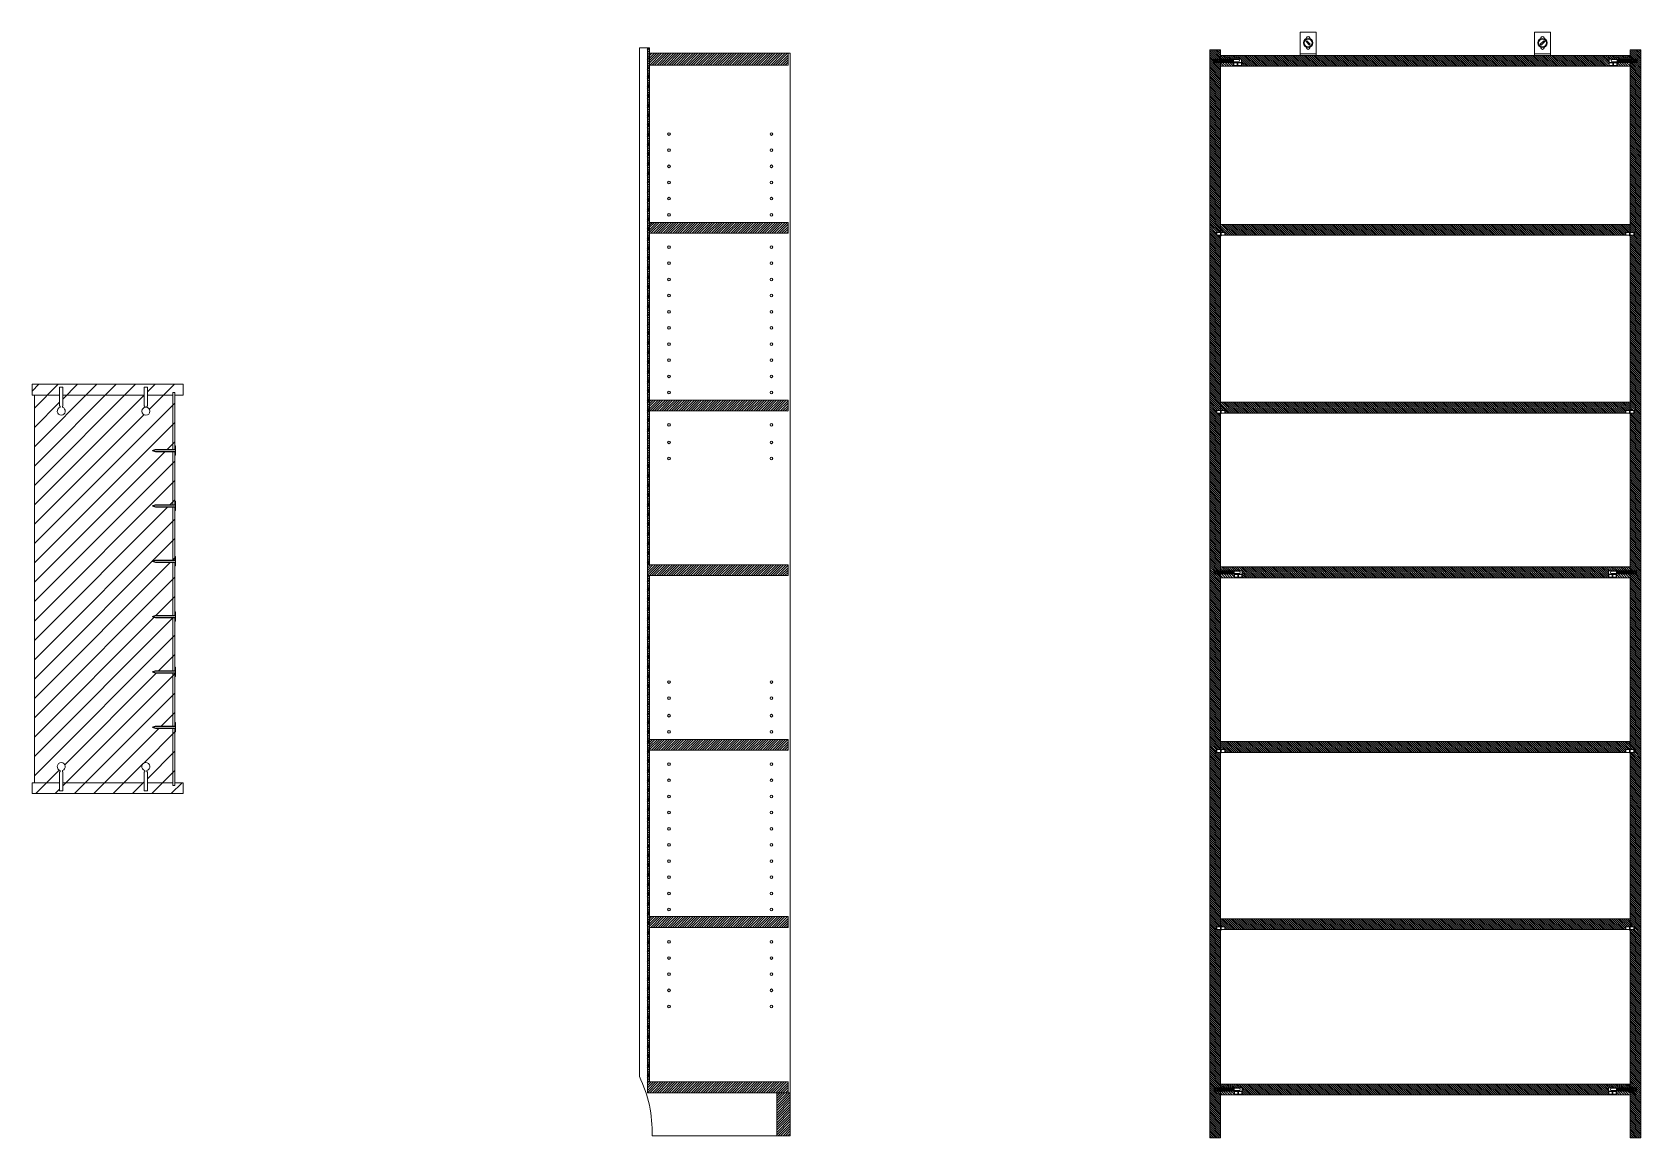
# Model space of a CAD drawing. Header units: millimetres. Extents: x -1154 to 1874, y 268 to 1511.
# Drawn here: x 735.8 to 1034.4, y 839.8 to 1045.1 of the extents above; entities that cross this region are included whole.
import ezdxf

# ---------------------------------------------------------------- set-up
doc = ezdxf.new("R2010")
doc.units = ezdxf.units.MM
doc.header["$LTSCALE"] = 100
doc.linetypes.add('CONTINUA', pattern=[0])
doc.layers.add('A-FURN', color=8, linetype='Continuous', lineweight=18)
doc.layers.add('SQUADRA', color=7, linetype='Continuous')

msp = doc.modelspace()

# ---------------------------------------------------------------- hatches: boundary and pattern name
at = {"layer": 'SQUADRA', "linetype": 'CONTINUA', "ltscale": 0.02}
h = msp.add_hatch(dxfattribs=at)
h.set_pattern_fill('ANSI31', color=4, scale=0.1)
h.paths.add_polyline_path([(850.45, 1038.99), (850.45, 1042.19), (850.05, 1042.19), (850.05, 1030.12), (850.45, 1030.12)])
h = msp.add_hatch(dxfattribs=at)
h.set_pattern_fill('ANSI31', color=4, scale=0.1)
h.set_pattern_definition([(45, (850.4452, 1041.1949), (-0.2245064, 0.2245064), [])])
h.paths.add_polyline_path([(876.15, 1041.19), (850.45, 1041.19), (850.45, 1038.99), (876.15, 1038.99)])
h.paths.add_polyline_path([(876.15, 1009.77), (850.45, 1009.77), (850.45, 1007.77), (876.15, 1007.77)])
h.paths.add_polyline_path([(868.7, 976.77), (850.45, 976.77), (850.45, 974.77), (868.7, 974.77)])
h.paths.add_polyline_path([(876.15, 976.77), (868.7, 976.77), (868.7, 974.77), (876.15, 974.77)])
h.paths.add_polyline_path([(876.15, 946.19), (850.05, 946.19), (850.05, 944.19), (876.15, 944.19)])
h.paths.add_polyline_path([(871.58, 913.77), (850.45, 913.77), (850.45, 911.77), (871.58, 911.77)])
h.paths.add_polyline_path([(876.15, 913.77), (871.58, 913.77), (871.58, 911.77), (876.15, 911.77)])
h.paths.add_polyline_path([(876.15, 880.88), (850.45, 880.88), (850.45, 878.88), (876.15, 878.88)])
h.paths.add_polyline_path([(876.15, 850.19), (850.05, 850.19), (850.05, 848.19), (876.15, 848.19)])
h = msp.add_hatch(dxfattribs=at)
h.set_pattern_fill('ANSI31', color=4, scale=0.08, angle=90)
h.paths.add_polyline_path([(956.44, 1007.38), (955.79, 1007.38), (955.64, 1007.38), (955.64, 1007.88), (955.79, 1007.88), (956.44, 1007.88), (956.44, 1007.98), (956.44, 1039.5), (955.13, 1039.5), (955.13, 1040.27), (955.18, 1040.1), (956.44, 1040.1), (956.44, 1040.8), (956.44, 1041.8), (954.44, 1041.8), (954.44, 839.8), (956.44, 839.8), (956.44, 848.44), (956.42, 848.5), (955.23, 848.5), (955.23, 849.27), (955.28, 849.1), (956.44, 849.1), (956.44, 878.49), (955.64, 878.49), (955.64, 878.99), (956.44, 878.99), (956.44, 879.09), (956.44, 911.38), (955.79, 911.38), (955.64, 911.38), (955.64, 911.88), (955.79, 911.88), (956.44, 911.88), (956.44, 911.98), (956.44, 944.44), (956.42, 944.5), (955.23, 944.5), (955.23, 945.27), (955.28, 945.1), (956.44, 945.1), (956.44, 974.38), (955.79, 974.38), (955.64, 974.38), (955.64, 974.88), (955.79, 974.88), (956.44, 974.88), (956.44, 974.98)])
h = msp.add_hatch(dxfattribs=at)
h.set_pattern_fill('ANSI31', color=4, scale=0.08, angle=90)
h.paths.add_polyline_path([(1028.53, 1040.1), (1030.03, 1040.1), (1030.03, 1040), (1030.22, 1040), (1030.22, 1040.1), (1032.44, 1040.1), (1032.44, 1040.8), (956.44, 1040.8), (956.44, 1040.1), (958.66, 1040.1), (958.66, 1040), (958.84, 1040), (958.84, 1040.1), (960.34, 1040.1), (960.34, 1038.8), (1028.53, 1038.8)])
h = msp.add_hatch(dxfattribs=at)
h.set_pattern_fill('ANSI31', color=4, scale=0.1, angle=90)
h.paths.add_polyline_path([(958.84, 1039.6), (958.66, 1039.6), (958.66, 1039.5), (956.44, 1039.5), (956.44, 1038.8), (958.84, 1038.8)])
h.paths.add_polyline_path([(1032.44, 1039.5), (1030.22, 1039.5), (1030.22, 1039.6), (1030.03, 1039.6), (1030.03, 1038.8), (1032.44, 1038.8)])
h = msp.add_hatch(dxfattribs=at)
h.set_pattern_fill('ANSI31', color=4, scale=0.08, angle=90)
h.paths.add_polyline_path([(1034.44, 1041.8), (1032.44, 1041.8), (1032.44, 1040.1), (1033.74, 1040.1), (1033.74, 1039.5), (1032.44, 1039.5), (1032.44, 1022.49), (1034.44, 1022.49)])
h = msp.add_hatch(dxfattribs=at)
h.set_pattern_fill('ANSI31', color=4, scale=0.1)
h.paths.add_polyline_path([(850.45, 1030.12), (850.05, 1030.12), (850.05, 991.36), (850.45, 991.36)])
h = msp.add_hatch(dxfattribs=at)
h.set_pattern_fill('ANSI31', color=4, scale=0.08, angle=90)
h.paths.add_polyline_path([(1034.44, 1022.49), (1032.44, 1022.49), (1032.44, 1007.88), (1033.09, 1007.88), (1033.24, 1007.88), (1033.24, 1007.38), (1033.09, 1007.38), (1032.44, 1007.38), (1032.44, 974.88), (1033.09, 974.88), (1033.24, 974.88), (1033.24, 974.38), (1033.09, 974.38), (1032.44, 974.38), (1032.44, 974.28), (1032.44, 961.3), (1034.44, 961.3)])
h = msp.add_hatch(dxfattribs=at)
h.set_pattern_fill('ANSI31', color=4, scale=0.08, angle=90)
h.paths.add_polyline_path([(1032.44, 1009.38), (956.44, 1009.38), (956.44, 1007.98), (956.54, 1007.98), (956.54, 1007.88), (957.19, 1007.88), (957.29, 1007.88), (957.29, 1007.38), (1031.59, 1007.38), (1031.59, 1007.88), (1031.69, 1007.88), (1032.34, 1007.88), (1032.34, 1007.98), (1032.44, 1007.98)])
h = msp.add_hatch(dxfattribs=at)
h.set_pattern_fill('ANSI31', color=4, scale=0.1)
h.paths.add_polyline_path([(850.45, 944.19), (850.05, 944.19), (850.05, 927.25), (850.45, 927.25)])
h.paths.add_polyline_path([(850.45, 957.15), (850.05, 957.15), (850.05, 946.19), (850.45, 946.19)])
h.paths.add_polyline_path([(850.45, 991.36), (850.05, 991.36), (850.05, 957.15), (850.45, 957.15)])
h = msp.add_hatch(dxfattribs=at)
h.set_pattern_fill('ANSI31', color=4, scale=0.8)
h.set_pattern_definition([(45, (756.6483, 977.7183), (-1.79605, 1.79605), [])])
h.paths.add_polyline_path([(761.95, 977.72), (757.25, 977.72), (757.25, 975.65), (757.15, 975.44, -0.337188), (757.7, 974.72, -1), (756.2, 974.72, -0.337188), (756.75, 975.44), (756.75, 975.65), (756.65, 975.65), (756.65, 977.72), (741.55, 977.72), (741.55, 975.65), (741.45, 975.65), (741.45, 975.44, -7.364208), (741.05, 975.44), (741.05, 975.65), (740.95, 975.65), (740.95, 977.72), (736.25, 977.72), (736.25, 905.72), (740.95, 905.72), (740.95, 907.79), (741.05, 908, -7.364208), (741.45, 908), (741.45, 907.79), (741.55, 907.79), (741.55, 905.72), (756.65, 905.72), (756.65, 907.79), (756.75, 907.79), (756.75, 908, -7.364208), (757.15, 908), (757.15, 907.79), (757.25, 907.79), (757.25, 905.72), (761.95, 905.72), (761.95, 915.85), (758.72, 915.85), (758.18, 916.04), (758.72, 916.23), (761.95, 916.23), (761.95, 926.13), (758.72, 926.13), (758.18, 926.32), (758.72, 926.51), (761.95, 926.51), (761.95, 936.41), (758.72, 936.41), (758.18, 936.6), (758.72, 936.79), (761.95, 936.79), (761.95, 946.69), (758.72, 946.69), (758.18, 946.88), (758.72, 947.07), (761.95, 947.07), (761.95, 956.97), (758.72, 956.97), (758.18, 957.16), (758.72, 957.35), (761.95, 957.35), (761.95, 967.25), (758.72, 967.25), (758.18, 967.44), (758.72, 967.63), (761.95, 967.63)])
h.paths.add_polyline_path([(763.85, 979.72), (735.85, 979.72), (735.85, 977.72), (740.95, 977.72), (740.95, 977.97), (740.95, 979.18), (741.55, 979.18), (741.55, 977.97), (741.55, 977.72), (756.65, 977.72), (756.65, 977.97), (756.65, 979.18), (757.25, 979.18), (757.25, 977.97), (757.25, 977.72), (761.95, 977.72), (761.95, 978.22), (762.35, 978.22), (762.35, 977.72), (763.85, 977.72)])
h.paths.add_polyline_path([(756.65, 905.47), (756.65, 905.72), (741.55, 905.72), (741.55, 905.47), (741.55, 904.26), (740.95, 904.26), (740.95, 905.47), (740.95, 905.72), (736.25, 905.72), (735.85, 905.72), (735.85, 903.72), (763.85, 903.72), (763.85, 905.72), (762.35, 905.72), (762.35, 905.22), (761.95, 905.22), (761.95, 905.72), (757.25, 905.72), (757.25, 905.47), (757.25, 904.26), (756.65, 904.26)])
h.paths.add_polyline_path([(762.35, 978.22), (761.95, 978.22), (761.95, 967.63), (762.35, 967.63), (762.34, 968.3), (762.35, 968.3)])
h.paths.add_polyline_path([(762.35, 966.58), (762.35, 967.25), (761.95, 967.25), (761.95, 957.35), (762.35, 957.35), (762.35, 958.02), (762.35, 958.02)])
h.paths.add_polyline_path([(762.35, 947.74), (762.35, 947.07), (761.95, 947.07), (761.95, 956.97), (762.35, 956.97), (762.35, 956.3), (762.35, 947.74)])
h.paths.add_polyline_path([(762.35, 937.46), (762.35, 936.79), (761.95, 936.79), (761.95, 946.69), (762.35, 946.69), (762.35, 946.02), (762.35, 937.46)])
h.paths.add_polyline_path([(762.35, 935.74), (762.35, 936.41), (761.95, 936.41), (761.95, 926.51), (762.34, 926.51), (762.34, 927.18)])
h.paths.add_polyline_path([(762.35, 925.46), (762.35, 926.13), (761.95, 926.13), (761.95, 916.23), (762.35, 916.23), (762.35, 916.9), (762.35, 916.9)])
h.paths.add_polyline_path([(762.35, 915.18), (762.35, 915.85), (761.95, 915.85), (761.95, 905.72), (761.95, 905.22), (762.35, 905.22)])
h = msp.add_hatch(dxfattribs=at)
h.set_pattern_fill('ANSI31', color=4, scale=0.08, angle=90)
h.paths.add_polyline_path([(1032.34, 974.98), (1032.44, 974.98), (1032.44, 976.38), (956.44, 976.38), (956.44, 974.98), (956.54, 974.98), (956.54, 974.88), (957.19, 974.88), (957.29, 974.88), (957.29, 974.38), (1031.59, 974.38), (1031.59, 974.88), (1031.69, 974.88), (1032.34, 974.88)])
h = msp.add_hatch(dxfattribs=at)
h.set_pattern_fill('ANSI31', color=4, scale=0.08, angle=90)
h.paths.add_polyline_path([(1034.44, 961.3), (1032.44, 961.3), (1032.44, 945.1), (1033.64, 945.1), (1033.64, 944.5), (1032.44, 944.5), (1032.44, 911.88), (1033.09, 911.88), (1033.24, 911.88), (1033.24, 911.38), (1033.09, 911.38), (1032.44, 911.38), (1032.44, 902.44), (1034.44, 902.44)])
h = msp.add_hatch(dxfattribs=at)
h.set_pattern_fill('ANSI31', color=4, scale=0.08, angle=90)
h.paths.add_polyline_path([(1028.43, 945.1), (1029.93, 945.1), (1029.93, 945), (1030.12, 945), (1030.12, 945.1), (1032.44, 945.1), (1032.44, 945.8), (956.44, 945.8), (956.44, 945.1), (958.76, 945.1), (958.76, 945), (958.94, 945), (958.94, 945.1), (960.44, 945.1), (960.44, 943.8), (1028.43, 943.8)])
h = msp.add_hatch(dxfattribs=at)
h.set_pattern_fill('ANSI31', color=4, scale=0.1, angle=90)
h.paths.add_polyline_path([(958.94, 944.6), (958.76, 944.6), (958.76, 944.5), (956.44, 944.5), (956.44, 943.8), (958.94, 943.8)])
h = msp.add_hatch(dxfattribs=at)
h.set_pattern_fill('ANSI31', color=4, scale=0.1, angle=90)
h.paths.add_polyline_path([(1032.44, 944.5), (1030.12, 944.5), (1030.12, 944.6), (1029.93, 944.6), (1029.93, 943.8), (1032.44, 943.8)])
h = msp.add_hatch(dxfattribs=at)
h.set_pattern_fill('ANSI31', color=4, scale=0.1)
h.paths.add_polyline_path([(850.45, 927.25), (850.05, 927.25), (850.05, 894.36), (850.45, 894.36)])
h = msp.add_hatch(dxfattribs=at)
h.set_pattern_fill('ANSI31', color=4, scale=0.08, angle=90)
h.paths.add_polyline_path([(1032.44, 913.38), (956.44, 913.38), (956.44, 911.98), (956.54, 911.98), (956.54, 911.88), (957.19, 911.88), (957.29, 911.88), (957.29, 911.38), (1031.59, 911.38), (1031.59, 911.88), (1031.69, 911.88), (1032.34, 911.88), (1032.34, 911.98), (1032.44, 911.98)])
h = msp.add_hatch(dxfattribs=at)
h.set_pattern_fill('ANSI31', color=4, scale=0.08, angle=90)
h.paths.add_polyline_path([(1034.44, 902.44), (1032.44, 902.44), (1032.44, 878.99), (1033.09, 878.99), (1033.24, 878.99), (1033.24, 878.49), (1033.09, 878.49), (1032.44, 878.49), (1032.44, 878.39), (1032.44, 849.1), (1033.64, 849.1), (1033.64, 848.5), (1032.44, 848.5), (1032.44, 839.8), (1034.44, 839.8), (1034.44, 849.8)])
h = msp.add_hatch(dxfattribs=at)
h.set_pattern_fill('ANSI31', color=4, scale=0.1)
h.paths.add_polyline_path([(850.45, 894.36), (850.05, 894.36), (850.05, 850.19), (850.45, 850.19)])
h = msp.add_hatch(dxfattribs=at)
h.set_pattern_fill('ANSI31', color=4, scale=0.08, angle=90)
h.paths.add_polyline_path([(1032.44, 880.49), (956.44, 880.49), (956.44, 879.09), (956.54, 879.09), (956.54, 878.99), (957.29, 878.99), (957.29, 878.49), (1031.59, 878.49), (1031.59, 878.99), (1032.34, 878.99), (1032.34, 879.09), (1032.44, 879.09)])
h = msp.add_hatch(dxfattribs=at)
h.set_pattern_fill('ANSI31', color=4, scale=0.1)
h.paths.add_polyline_path([(876.55, 848.19), (874.05, 848.19), (874.05, 840.19), (876.55, 840.19)])
h = msp.add_hatch(dxfattribs=at)
h.set_pattern_fill('ANSI31', color=4, scale=0.08, angle=90)
h.paths.add_polyline_path([(1032.44, 849.8), (956.44, 849.8), (956.44, 849.1), (958.76, 849.1), (958.76, 849), (958.94, 849), (958.94, 849.1), (960.44, 849.1), (960.44, 847.8), (1028.43, 847.8), (1028.43, 849.1), (1029.93, 849.1), (1029.93, 849), (1030.12, 849), (1030.12, 849.1), (1032.44, 849.1)])
h = msp.add_hatch(dxfattribs=at)
h.set_pattern_fill('ANSI31', color=4, scale=0.1, angle=90)
h.paths.add_polyline_path([(958.94, 848.6), (958.76, 848.6), (958.76, 848.5), (956.44, 848.5), (956.44, 847.8), (958.94, 847.8)])
h = msp.add_hatch(dxfattribs=at)
h.set_pattern_fill('ANSI31', color=4, scale=0.1, angle=90)
h.paths.add_polyline_path([(1032.44, 848.5), (1030.12, 848.5), (1030.12, 848.6), (1029.93, 848.6), (1029.93, 847.8), (1032.44, 847.8)])

# ---------------------------------------------------------------- linework, layer by layer
at = {"layer": 'A-FURN', "color": 3, "linetype": 'CONTINUA', "ltscale": 0.02}
for p, q in [((971.18, 1041.1), (971.18, 1045.1)), ((971.18, 1045.1), (974.18, 1045.1)), ((974.18, 1040.8), (974.18, 1045.1)), ((1014.69, 1040.8), (1014.69, 1045.1)), ((1017.69, 1045.1), (1014.69, 1045.1)), ((1017.69, 1041.1), (1017.69, 1045.1)), ((972.38, 1043.92), (972.38, 1044.03)), ((972.38, 1042.18), (972.38, 1042.29)), ((972.98, 1043.92), (972.98, 1044.03)), ((972.98, 1042.18), (972.98, 1042.29)), ((1015.89, 1043.92), (1015.89, 1044.03)), ((1015.89, 1042.18), (1015.89, 1042.29)), ((1016.49, 1043.92), (1016.49, 1044.03)), ((1016.49, 1042.18), (1016.49, 1042.29)), ((956.34, 1040.1), (955.13, 1040.1)), ((955.13, 1040.1), (955.13, 1039.5)), ((956.34, 1039.5), (955.13, 1039.5)), ((955.19, 1039.66), (955.32, 1039.66)), ((956.34, 1040.05), (955.2, 1040.05)), ((956.34, 1039.55), (955.36, 1039.55)), ((956.34, 1039.5), (956.34, 1040.1)), ((958.66, 1040.1), (956.34, 1040.1)), ((956.34, 1040.1), (956.34, 1039.5)), ((958.66, 1039.5), (956.34, 1039.5)), ((956.44, 1039.5), (956.44, 1040.1)), ((958.64, 1040.05), (956.44, 1040.05)), ((958.64, 1039.55), (956.44, 1039.55)), ((958.66, 1040), (958.84, 1040)), ((958.66, 1039.6), (958.84, 1039.6)), ((971.18, 1040.8), (971.18, 1041.1)), ((971.18, 1041.1), (974.18, 1041.1)), ((971.18, 1040.8), (974.18, 1040.8)), ((1017.69, 1041.1), (1014.69, 1041.1)), ((1017.69, 1040.8), (1014.69, 1040.8)), ((1017.69, 1040.8), (1017.69, 1041.1)), ((1030.22, 1040), (1030.03, 1040)), ((1030.22, 1039.6), (1030.03, 1039.6)), ((1030.22, 1040.1), (1032.54, 1040.1)), ((1030.22, 1039.5), (1032.54, 1039.5)), ((1030.24, 1040.05), (1032.44, 1040.05)), ((1030.24, 1039.55), (1032.44, 1039.55)), ((1032.44, 1039.5), (1032.44, 1040.1)), ((1032.54, 1039.5), (1032.54, 1040.1)), ((1032.54, 1040.1), (1032.54, 1039.5)), ((1032.54, 1040.1), (1033.74, 1040.1)), ((1032.54, 1040.05), (1033.68, 1040.05)), ((1032.54, 1039.55), (1033.52, 1039.55)), ((1032.54, 1039.5), (1033.74, 1039.5)), ((1033.68, 1039.66), (1033.55, 1039.66)), ((1033.74, 1040.1), (1033.74, 1039.5)), ((955.64, 1007.88), (955.64, 1007.38)), ((955.79, 1007.88), (955.64, 1007.88)), ((955.79, 1007.38), (955.64, 1007.38)), ((956.54, 1007.28), (956.54, 1007.88)), ((957.19, 1007.88), (957.29, 1007.88)), ((957.19, 1007.38), (957.29, 1007.38)), ((957.29, 1007.88), (957.29, 1007.38)), ((1031.69, 1007.88), (1031.59, 1007.88)), ((1031.59, 1007.88), (1031.59, 1007.38)), ((1032.44, 1007.98), (1032.34, 1007.98)), ((1032.34, 1007.98), (1032.34, 1007.88)), ((1032.34, 1007.28), (1032.34, 1007.98)), ((1032.34, 1007.98), (1032.44, 1007.98)), ((1032.44, 1007.88), (1032.44, 1007.98)), ((1032.44, 1007.98), (1032.44, 1007.28)), ((1033.09, 1007.88), (1033.24, 1007.88)), ((1033.09, 1007.38), (1033.24, 1007.38)), ((1033.24, 1007.88), (1033.24, 1007.38)), ((955.64, 974.88), (955.64, 974.38)), ((955.79, 974.88), (955.64, 974.88)), ((955.79, 974.38), (955.64, 974.38)), ((957.19, 974.88), (957.29, 974.88)), ((957.29, 974.88), (957.29, 974.38)), ((1031.69, 974.88), (1031.59, 974.88)), ((1031.59, 974.88), (1031.59, 974.38)), ((1033.09, 974.88), (1033.24, 974.88)), ((1033.09, 974.38), (1033.24, 974.38)), ((1033.24, 974.88), (1033.24, 974.38)), ((956.44, 945.1), (955.23, 945.1)), ((955.23, 945.1), (955.23, 944.5)), ((956.44, 944.5), (955.23, 944.5)), ((955.29, 944.66), (955.42, 944.66)), ((956.44, 945.05), (955.3, 945.05)), ((956.44, 944.55), (955.46, 944.55)), ((956.44, 944.5), (956.44, 945.1)), ((958.76, 945.1), (956.44, 945.1)), ((956.44, 945.1), (956.44, 944.5)), ((958.76, 944.5), (956.44, 944.5)), ((956.54, 945.1), (956.54, 944.5)), ((958.74, 945.05), (956.54, 945.05)), ((958.74, 944.55), (956.54, 944.55)), ((958.76, 945), (958.94, 945)), ((958.76, 944.6), (958.94, 944.6)), ((1030.12, 945), (1029.93, 945)), ((1030.12, 944.6), (1029.93, 944.6)), ((1030.12, 945.1), (1032.44, 945.1)), ((1030.12, 944.5), (1032.44, 944.5)), ((1030.14, 945.05), (1032.34, 945.05)), ((1030.14, 944.55), (1032.34, 944.55)), ((1032.34, 945.1), (1032.34, 944.5)), ((1032.44, 944.5), (1032.44, 945.1)), ((1032.44, 945.1), (1032.44, 944.5)), ((1032.44, 945.1), (1033.64, 945.1)), ((1032.44, 945.05), (1033.58, 945.05)), ((1032.44, 944.55), (1033.42, 944.55)), ((1032.44, 944.5), (1033.64, 944.5)), ((1033.58, 944.66), (1033.45, 944.66)), ((1033.64, 945.1), (1033.64, 944.5)), ((955.64, 911.88), (955.64, 911.38)), ((955.79, 911.88), (955.64, 911.88)), ((955.79, 911.38), (955.64, 911.38)), ((957.19, 911.88), (957.29, 911.88)), ((957.29, 911.88), (957.29, 911.38)), ((1031.69, 911.88), (1031.59, 911.88)), ((1031.59, 911.88), (1031.59, 911.38)), ((1032.44, 911.88), (1032.44, 911.98)), ((1033.09, 911.88), (1033.24, 911.88)), ((1033.09, 911.38), (1033.24, 911.38)), ((1033.24, 911.88), (1033.24, 911.38)), ((955.64, 878.99), (955.64, 878.49)), ((956.44, 878.99), (955.64, 878.99)), ((956.44, 878.49), (955.64, 878.49)), ((956.44, 878.99), (956.44, 879.09)), ((956.44, 879.09), (956.54, 879.09)), ((956.54, 879.09), (956.54, 878.99)), ((956.54, 878.99), (957.29, 878.99)), ((957.29, 878.99), (957.29, 878.49)), ((1032.34, 878.99), (1031.59, 878.99)), ((1031.59, 878.99), (1031.59, 878.49)), ((1033.09, 878.99), (1033.24, 878.99)), ((1033.09, 878.49), (1033.24, 878.49)), ((1033.24, 878.99), (1033.24, 878.49)), ((956.44, 849.1), (955.23, 849.1)), ((955.23, 849.1), (955.23, 848.5)), ((956.44, 848.5), (955.23, 848.5)), ((955.29, 848.66), (955.42, 848.66)), ((956.44, 849.05), (955.3, 849.05)), ((956.44, 848.55), (955.46, 848.55)), ((956.44, 848.5), (956.44, 849.1)), ((958.76, 849.1), (956.44, 849.1)), ((956.44, 849.1), (956.44, 848.5)), ((958.76, 848.5), (956.44, 848.5)), ((956.54, 849.1), (956.54, 848.5)), ((958.74, 849.05), (956.54, 849.05)), ((958.74, 848.55), (956.54, 848.55)), ((958.76, 849), (958.94, 849)), ((958.76, 848.6), (958.94, 848.6)), ((1030.12, 849), (1029.93, 849)), ((1030.12, 848.6), (1029.93, 848.6)), ((1030.12, 849.1), (1032.44, 849.1)), ((1030.12, 848.5), (1032.44, 848.5)), ((1030.14, 849.05), (1032.34, 849.05)), ((1030.14, 848.55), (1032.34, 848.55)), ((1032.34, 849.1), (1032.34, 848.5)), ((1032.44, 848.5), (1032.44, 849.1)), ((1032.44, 849.1), (1032.44, 848.5)), ((1032.44, 849.1), (1033.64, 849.1)), ((1032.44, 849.05), (1033.58, 849.05)), ((1032.44, 848.55), (1033.42, 848.55)), ((1032.44, 848.5), (1033.64, 848.5)), ((1033.58, 848.66), (1033.45, 848.66)), ((1033.64, 849.1), (1033.64, 848.5))]:
    msp.add_line(p, q, dxfattribs=at)
at = {"layer": 'A-FURN', "color": 5, "linetype": 'CONTINUA', "ltscale": 0.1}
for p, q in [((848.55, 1042.19), (850.45, 1042.19)), ((848.55, 1042.19), (848.55, 851.19)), ((850.45, 1041.19), (876.15, 1041.19)), ((876.15, 1041.19), (876.15, 1038.99)), ((954.44, 1041.8), (954.44, 839.8)), ((956.44, 1041.8), (954.44, 1041.8)), ((956.44, 1040.8), (1032.44, 1040.8)), ((1032.44, 1041.8), (1032.44, 1040.1)), ((1034.44, 1041.8), (1032.44, 1041.8)), ((1032.44, 1039.5), (1032.44, 1007.98)), ((1034.44, 1041.8), (1034.44, 849.8)), ((850.45, 1038.99), (876.15, 1038.99)), ((956.44, 1038.8), (958.84, 1038.8)), ((960.34, 1038.8), (1028.53, 1038.8)), ((1030.03, 1038.8), (1032.44, 1038.8)), ((850.45, 1009.77), (876.15, 1009.77)), ((876.15, 1007.77), (876.15, 1009.77)), ((1032.44, 1009.38), (956.44, 1009.38)), ((850.45, 1007.77), (876.15, 1007.77)), ((956.44, 1007.38), (956.44, 974.98)), ((1031.59, 1007.38), (957.29, 1007.38)), ((735.85, 979.72), (763.85, 979.72)), ((735.85, 977.72), (740.95, 977.72)), ((741.55, 977.72), (756.65, 977.72)), ((757.25, 977.72), (761.95, 977.72)), ((762.35, 977.72), (763.85, 977.72)), ((850.45, 976.77), (876.15, 976.77)), ((876.15, 974.77), (876.15, 976.77)), ((850.45, 974.77), (876.15, 974.77)), ((1032.44, 976.38), (956.44, 976.38)), ((956.44, 974.28), (956.44, 945.05)), ((1031.59, 974.38), (957.29, 974.38)), ((1032.44, 974.28), (1032.44, 945.1)), ((876.15, 946.19), (850.05, 946.19)), ((876.15, 944.19), (850.05, 944.19)), ((876.15, 944.19), (876.15, 946.19)), ((1032.44, 945.8), (956.44, 945.8)), ((956.44, 944.5), (956.44, 911.98)), ((1028.43, 943.8), (960.44, 943.8)), ((1032.44, 943.8), (1029.93, 943.8)), ((1032.44, 944.5), (1032.44, 911.98)), ((850.45, 913.77), (876.15, 913.77)), ((850.45, 911.77), (876.15, 911.77)), ((1032.44, 913.38), (956.44, 913.38)), ((956.44, 911.28), (956.44, 879.09)), ((1031.59, 911.38), (957.29, 911.38)), ((1032.44, 911.98), (1032.44, 879.09)), ((735.85, 905.72), (735.85, 903.72)), ((735.85, 905.72), (740.95, 905.72)), ((741.55, 905.72), (756.65, 905.72)), ((757.25, 905.72), (761.95, 905.72)), ((762.35, 905.72), (763.85, 905.72)), ((735.85, 903.72), (763.85, 903.72)), ((850.45, 880.88), (876.15, 880.88)), ((850.45, 878.88), (876.15, 878.88)), ((1032.44, 880.49), (956.44, 880.49)), ((956.44, 878.39), (956.44, 849.1)), ((1031.59, 878.49), (957.29, 878.49)), ((1032.44, 878.49), (1032.44, 849.1)), ((850.05, 850.19), (876.15, 850.19)), ((850.05, 848.19), (876.55, 848.19)), ((874.05, 840.19), (874.05, 848.19)), ((876.15, 848.19), (876.15, 850.19)), ((1032.44, 849.8), (956.44, 849.8)), ((956.44, 848.5), (956.44, 839.8)), ((1032.44, 848.5), (1032.44, 839.8)), ((1034.44, 849.8), (1034.44, 839.8)), ((958.94, 847.8), (956.44, 847.8)), ((1028.43, 847.8), (960.44, 847.8)), ((1034.44, 839.8), (1032.44, 839.8))]:
    msp.add_line(p, q, dxfattribs=at)
at = {"layer": 'A-FURN', "color": 7, "linetype": 'CONTINUA', "ltscale": 0.1}
for p, q in [((850.05, 1042.19), (850.05, 848.19)), ((850.45, 1042.19), (850.45, 1038.99)), ((876.55, 1041.19), (876.55, 848.19)), ((850.45, 1038.99), (850.45, 946.19)), ((1031.64, 974.43), (1031.64, 974.83)), ((1031.69, 974.88), (1032.34, 974.88)), ((1032.34, 974.38), (1031.69, 974.38)), ((1032.34, 974.98), (1032.44, 974.98)), ((1032.34, 974.28), (1032.34, 974.98)), ((1032.44, 974.28), (1032.34, 974.28)), ((1032.44, 974.28), (1032.44, 974.98)), ((1032.44, 974.88), (1033.09, 974.88)), ((1033.09, 974.38), (1032.44, 974.38)), ((1033.14, 974.43), (1033.14, 974.83)), ((850.45, 944.19), (850.45, 850.19)), ((850.45, 878.88), (876.15, 878.88)), ((850.92, 840.19), (874.05, 840.19)), ((956.44, 839.8), (954.44, 839.8))]:
    msp.add_line(p, q, dxfattribs=at)
at = {"layer": 'A-FURN', "color": 3, "transparency": 33554687}
for p, q in [((972.29, 1043.35), (972.44, 1043.5)), ((972.29, 1043.35), (972.94, 1042.7)), ((972.44, 1043.5), (973.09, 1042.85)), ((973.09, 1042.85), (972.94, 1042.7)), ((1016.44, 1043.5), (1015.78, 1042.85)), ((1015.78, 1042.85), (1015.93, 1042.7)), ((1016.59, 1043.35), (1015.93, 1042.7)), ((1016.59, 1043.35), (1016.44, 1043.5))]:
    msp.add_line(p, q, dxfattribs=at)
at = {"layer": 'A-FURN', "color": 7, "linetype": 'CONTINUA', "ltscale": 0.02}
for p, q in [((876.15, 1041.19), (876.55, 1041.19)), ((761.95, 978.22), (761.95, 967.63)), ((762.35, 978.22), (762.35, 968.3)), ((761.95, 967.25), (761.95, 957.35)), ((762.35, 966.58), (762.35, 958.02)), ((761.95, 956.97), (761.95, 947.07)), ((762.35, 956.3), (762.35, 947.74)), ((761.95, 946.69), (761.95, 936.79)), ((762.35, 946.02), (762.35, 937.46)), ((761.95, 936.41), (761.95, 926.51)), ((762.35, 935.74), (762.35, 927.18)), ((761.95, 926.13), (761.95, 916.23)), ((762.35, 925.46), (762.35, 916.9)), ((761.95, 915.85), (761.95, 905.22)), ((762.35, 915.18), (762.35, 905.22))]:
    msp.add_line(p, q, dxfattribs=at)
at = {"layer": 'A-FURN', "color": 3}
for p, q in [((955.36, 1039.55), (955.2, 1040.05)), ((955.51, 1039.55), (955.35, 1040.05)), ((955.67, 1039.55), (955.51, 1040.05)), ((955.83, 1039.55), (955.67, 1040.05)), ((955.98, 1039.55), (955.83, 1040.05)), ((956.14, 1039.55), (955.98, 1040.05)), ((956.3, 1039.55), (956.14, 1040.05)), ((958.64, 1039.98), (956.44, 1039.98)), ((956.44, 1039.94), (958.64, 1039.94)), ((958.64, 1039.83), (956.44, 1039.83)), ((956.44, 1039.8), (958.64, 1039.8)), ((958.64, 1039.69), (956.44, 1039.69)), ((956.44, 1039.65), (958.64, 1039.65)), ((958.64, 1040.1), (958.64, 1039.98)), ((958.64, 1039.94), (958.64, 1039.83)), ((958.64, 1039.8), (958.64, 1039.69)), ((958.64, 1039.65), (958.64, 1039.5)), ((958.66, 1040.1), (958.66, 1039.5)), ((1030.22, 1040.1), (1030.22, 1039.5)), ((1030.24, 1040.1), (1030.24, 1039.98)), ((1030.24, 1039.98), (1032.44, 1039.98)), ((1030.24, 1039.94), (1030.24, 1039.83)), ((1032.44, 1039.94), (1030.24, 1039.94)), ((1030.24, 1039.83), (1032.44, 1039.83)), ((1030.24, 1039.8), (1030.24, 1039.69)), ((1032.44, 1039.8), (1030.24, 1039.8)), ((1030.24, 1039.69), (1032.44, 1039.69)), ((1030.24, 1039.65), (1030.24, 1039.5)), ((1032.44, 1039.65), (1030.24, 1039.65)), ((1032.57, 1039.55), (1032.73, 1040.05)), ((1032.73, 1039.55), (1032.89, 1040.05)), ((1032.89, 1039.55), (1033.05, 1040.05)), ((1033.05, 1039.55), (1033.2, 1040.05)), ((1033.2, 1039.55), (1033.36, 1040.05)), ((1033.36, 1039.55), (1033.52, 1040.05)), ((1033.52, 1039.55), (1033.68, 1040.05)), ((955.46, 944.55), (955.3, 945.05)), ((955.61, 944.55), (955.45, 945.05)), ((955.77, 944.55), (955.61, 945.05)), ((955.93, 944.55), (955.77, 945.05)), ((956.08, 944.55), (955.93, 945.05)), ((956.24, 944.55), (956.08, 945.05)), ((956.4, 944.55), (956.24, 945.05)), ((958.74, 944.98), (956.54, 944.98)), ((956.54, 944.94), (958.74, 944.94)), ((958.74, 944.83), (956.54, 944.83)), ((956.54, 944.8), (958.74, 944.8)), ((958.74, 944.69), (956.54, 944.69)), ((956.54, 944.65), (958.74, 944.65)), ((958.74, 945.1), (958.74, 944.98)), ((958.74, 944.94), (958.74, 944.83)), ((958.74, 944.8), (958.74, 944.69)), ((958.74, 944.65), (958.74, 944.5)), ((958.76, 945.1), (958.76, 944.5)), ((1030.12, 945.1), (1030.12, 944.5)), ((1030.14, 945.1), (1030.14, 944.98)), ((1030.14, 944.98), (1032.34, 944.98)), ((1030.14, 944.94), (1030.14, 944.83)), ((1032.34, 944.94), (1030.14, 944.94)), ((1030.14, 944.83), (1032.34, 944.83)), ((1030.14, 944.8), (1030.14, 944.69)), ((1032.34, 944.8), (1030.14, 944.8)), ((1030.14, 944.69), (1032.34, 944.69)), ((1030.14, 944.65), (1030.14, 944.5)), ((1032.34, 944.65), (1030.14, 944.65)), ((1032.47, 944.55), (1032.63, 945.05)), ((1032.63, 944.55), (1032.79, 945.05)), ((1032.79, 944.55), (1032.95, 945.05)), ((1032.95, 944.55), (1033.1, 945.05)), ((1033.1, 944.55), (1033.26, 945.05)), ((1033.26, 944.55), (1033.42, 945.05)), ((1033.42, 944.55), (1033.58, 945.05)), ((955.46, 848.55), (955.3, 849.05)), ((955.61, 848.55), (955.45, 849.05)), ((955.77, 848.55), (955.61, 849.05)), ((955.93, 848.55), (955.77, 849.05)), ((956.08, 848.55), (955.93, 849.05)), ((956.24, 848.55), (956.08, 849.05)), ((956.4, 848.55), (956.24, 849.05)), ((958.74, 848.98), (956.54, 848.98)), ((956.54, 848.94), (958.74, 848.94)), ((958.74, 848.83), (956.54, 848.83)), ((956.54, 848.8), (958.74, 848.8)), ((958.74, 848.69), (956.54, 848.69)), ((956.54, 848.65), (958.74, 848.65)), ((958.74, 849.1), (958.74, 848.98)), ((958.74, 848.94), (958.74, 848.83)), ((958.74, 848.8), (958.74, 848.69)), ((958.74, 848.65), (958.74, 848.5)), ((958.76, 849.1), (958.76, 848.5)), ((1030.12, 849.1), (1030.12, 848.5)), ((1030.14, 849.1), (1030.14, 848.98)), ((1030.14, 848.98), (1032.34, 848.98)), ((1030.14, 848.94), (1030.14, 848.83)), ((1032.34, 848.94), (1030.14, 848.94)), ((1030.14, 848.83), (1032.34, 848.83)), ((1030.14, 848.8), (1030.14, 848.69)), ((1032.34, 848.8), (1030.14, 848.8)), ((1030.14, 848.69), (1032.34, 848.69)), ((1030.14, 848.65), (1030.14, 848.5)), ((1032.34, 848.65), (1030.14, 848.65)), ((1032.47, 848.55), (1032.63, 849.05)), ((1032.63, 848.55), (1032.79, 849.05)), ((1032.79, 848.55), (1032.95, 849.05)), ((1032.95, 848.55), (1033.1, 849.05)), ((1033.1, 848.55), (1033.26, 849.05)), ((1033.26, 848.55), (1033.42, 849.05)), ((1033.42, 848.55), (1033.58, 849.05))]:
    msp.add_line(p, q, dxfattribs=at)
at = {"layer": 'A-FURN', "color": 5, "linetype": 'CONTINUA', "ltscale": 0.02}
for p, q in [((956.44, 1040.8), (956.44, 1041.8)), ((956.44, 1040.1), (956.44, 1040.8)), ((956.44, 1007.98), (956.44, 1039.5)), ((1032.44, 1007.28), (1032.44, 974.98)), ((735.85, 979.72), (735.85, 977.72)), ((763.85, 979.72), (763.85, 977.72)), ((736.25, 977.72), (736.25, 905.72)), ((761.95, 978.22), (762.35, 978.22)), ((761.95, 905.22), (762.35, 905.22)), ((762.35, 905.22), (762.35, 905.22)), ((763.85, 905.72), (763.85, 903.72)), ((876.55, 848.19), (876.55, 840.19)), ((874.05, 840.19), (876.55, 840.19)), ((954.44, 839.8), (956.44, 839.8)), ((1032.44, 839.8), (1034.44, 839.8))]:
    msp.add_line(p, q, dxfattribs=at)
at = {"layer": 'A-FURN', "color": 4, "linetype": 'CONTINUA', "ltscale": 0.02}
msp.add_line((956.44, 1041.8), (956.44, 1041.8), dxfattribs=at)
at = {"layer": 'A-FURN', "color": 3, "linetype": 'CONTINUA', "ltscale": 0.1}
for p, q in [((960.34, 1040.1), (958.84, 1040.1)), ((958.84, 1040.1), (958.84, 1038.8)), ((959.74, 1040), (958.84, 1040)), ((959.74, 1039.6), (958.84, 1039.6)), ((959.54, 1039.45), (958.84, 1039.45)), ((958.89, 1039.43), (958.89, 1038.9)), ((959.49, 1039.43), (958.89, 1039.43)), ((959.24, 1039.45), (959.24, 1039.45)), ((959.51, 1039.41), (959.51, 1038.9)), ((959.56, 1039.43), (959.56, 1038.9)), ((959.61, 1039.43), (959.61, 1038.9)), ((959.63, 1039.45), (960.34, 1039.45)), ((959.66, 1039.41), (959.66, 1038.9)), ((959.68, 1039.43), (960.29, 1039.43)), ((959.94, 1039.7), (959.94, 1039.7)), ((960.29, 1038.9), (960.29, 1039.43)), ((960.34, 1038.8), (960.34, 1040.1)), ((1028.53, 1038.8), (1028.53, 1040.1)), ((1028.53, 1040.1), (1030.03, 1040.1)), ((1029.24, 1039.45), (1028.53, 1039.45)), ((1028.58, 1038.9), (1028.58, 1039.43)), ((1029.19, 1039.43), (1028.58, 1039.43)), ((1028.93, 1039.7), (1028.93, 1039.7)), ((1029.13, 1040), (1030.03, 1040)), ((1029.13, 1039.6), (1030.03, 1039.6)), ((1029.21, 1039.41), (1029.21, 1038.9)), ((1029.26, 1039.43), (1029.26, 1038.9)), ((1029.31, 1039.43), (1029.31, 1038.9)), ((1029.33, 1039.45), (1030.03, 1039.45)), ((1029.36, 1039.41), (1029.36, 1038.9)), ((1029.38, 1039.43), (1029.98, 1039.43)), ((1029.63, 1039.45), (1029.63, 1039.45)), ((1029.98, 1039.43), (1029.98, 1038.9)), ((1030.03, 1040.1), (1030.03, 1038.8)), ((959.56, 1038.9), (958.84, 1038.9)), ((960.34, 1038.8), (958.84, 1038.8)), ((960.34, 1038.9), (959.61, 1038.9)), ((1028.53, 1038.9), (1029.26, 1038.9)), ((1028.53, 1038.8), (1030.03, 1038.8)), ((1029.31, 1038.9), (1030.03, 1038.9)), ((955.74, 1007.43), (955.74, 1007.83)), ((956.44, 1007.88), (955.79, 1007.88)), ((955.79, 1007.38), (956.44, 1007.38)), ((956.54, 1007.98), (956.44, 1007.98)), ((956.44, 1007.28), (956.44, 1007.98)), ((956.44, 1007.28), (956.54, 1007.28)), ((956.54, 1007.88), (956.54, 1007.98)), ((957.19, 1007.88), (956.54, 1007.88)), ((956.54, 1007.38), (957.19, 1007.38)), ((957.24, 1007.43), (957.24, 1007.83)), ((1031.64, 1007.43), (1031.64, 1007.83)), ((1031.69, 1007.88), (1032.34, 1007.88)), ((1032.34, 1007.38), (1031.69, 1007.38)), ((1032.34, 1007.98), (1032.44, 1007.98)), ((1032.34, 1007.88), (1032.34, 1007.98)), ((1032.44, 1007.28), (1032.34, 1007.28)), ((1032.44, 1007.88), (1033.09, 1007.88)), ((1033.09, 1007.38), (1032.44, 1007.38)), ((1033.14, 1007.43), (1033.14, 1007.83)), ((955.74, 974.43), (955.74, 974.83)), ((956.44, 974.88), (955.79, 974.88)), ((955.79, 974.38), (956.44, 974.38)), ((956.54, 974.98), (956.44, 974.98)), ((956.44, 974.28), (956.44, 974.98)), ((956.44, 974.28), (956.54, 974.28)), ((956.54, 974.28), (956.54, 974.98)), ((957.19, 974.88), (956.54, 974.88)), ((956.54, 974.38), (957.19, 974.38)), ((957.24, 974.43), (957.24, 974.83)), ((960.44, 945.1), (958.94, 945.1)), ((958.94, 945.1), (958.94, 943.8)), ((959.84, 945), (958.94, 945)), ((959.84, 944.6), (958.94, 944.6)), ((959.64, 944.45), (958.94, 944.45)), ((959.66, 943.9), (958.94, 943.9)), ((960.44, 943.8), (958.94, 943.8)), ((958.99, 944.43), (958.99, 943.9)), ((959.59, 944.43), (958.99, 944.43)), ((959.34, 944.45), (959.34, 944.45)), ((959.61, 944.41), (959.61, 943.9)), ((959.66, 944.43), (959.66, 943.9)), ((959.71, 944.43), (959.71, 943.9)), ((960.44, 943.9), (959.71, 943.9)), ((959.73, 944.45), (960.44, 944.45)), ((959.76, 944.41), (959.76, 943.9)), ((959.78, 944.43), (960.39, 944.43)), ((960.04, 944.7), (960.04, 944.7)), ((960.39, 943.9), (960.39, 944.43)), ((960.44, 943.8), (960.44, 945.1)), ((1028.43, 943.8), (1028.43, 945.1)), ((1028.43, 945.1), (1029.93, 945.1)), ((1029.14, 944.45), (1028.43, 944.45)), ((1028.43, 943.9), (1029.16, 943.9)), ((1028.43, 943.8), (1029.93, 943.8)), ((1028.48, 943.9), (1028.48, 944.43)), ((1029.09, 944.43), (1028.48, 944.43)), ((1028.83, 944.7), (1028.83, 944.7)), ((1029.03, 945), (1029.93, 945)), ((1029.03, 944.6), (1029.93, 944.6)), ((1029.11, 944.41), (1029.11, 943.9)), ((1029.16, 944.43), (1029.16, 943.9)), ((1029.21, 944.43), (1029.21, 943.9)), ((1029.21, 943.9), (1029.93, 943.9)), ((1029.23, 944.45), (1029.93, 944.45)), ((1029.26, 944.41), (1029.26, 943.9)), ((1029.28, 944.43), (1029.88, 944.43)), ((1029.53, 944.45), (1029.53, 944.45)), ((1029.88, 944.43), (1029.88, 943.9)), ((1029.93, 945.1), (1029.93, 943.8)), ((955.74, 911.43), (955.74, 911.83)), ((956.44, 911.88), (955.79, 911.88)), ((955.79, 911.38), (956.44, 911.38)), ((956.54, 911.98), (956.44, 911.98)), ((956.44, 911.28), (956.44, 911.98)), ((956.44, 911.28), (956.54, 911.28)), ((956.54, 911.28), (956.54, 911.98)), ((957.19, 911.88), (956.54, 911.88)), ((956.54, 911.38), (957.19, 911.38)), ((957.24, 911.43), (957.24, 911.83)), ((1031.64, 911.43), (1031.64, 911.83)), ((1031.69, 911.88), (1032.34, 911.88)), ((1032.34, 911.38), (1031.69, 911.38)), ((1032.34, 911.98), (1032.44, 911.98)), ((1032.34, 911.28), (1032.34, 911.98)), ((1032.44, 911.28), (1032.34, 911.28)), ((1032.44, 911.28), (1032.44, 911.98)), ((1032.44, 911.88), (1033.09, 911.88)), ((1033.09, 911.38), (1032.44, 911.38)), ((1033.14, 911.43), (1033.14, 911.83)), ((955.74, 878.54), (955.74, 878.94)), ((956.44, 878.99), (955.79, 878.99)), ((955.79, 878.49), (956.44, 878.49)), ((956.54, 879.09), (956.44, 879.09)), ((956.44, 878.39), (956.44, 879.09)), ((956.44, 878.39), (956.54, 878.39)), ((956.54, 878.39), (956.54, 879.09)), ((957.19, 878.99), (956.54, 878.99)), ((956.54, 878.49), (957.19, 878.49)), ((957.24, 878.54), (957.24, 878.94)), ((1031.64, 878.54), (1031.64, 878.94)), ((1031.69, 878.99), (1032.34, 878.99)), ((1032.34, 878.49), (1031.69, 878.49)), ((1032.34, 879.09), (1032.44, 879.09)), ((1032.34, 878.39), (1032.34, 879.09)), ((1032.44, 878.39), (1032.34, 878.39)), ((1032.44, 878.39), (1032.44, 879.09)), ((1032.44, 878.99), (1033.09, 878.99)), ((1033.09, 878.49), (1032.44, 878.49)), ((1033.14, 878.54), (1033.14, 878.94)), ((960.44, 849.1), (958.94, 849.1)), ((958.94, 849.1), (958.94, 847.8)), ((959.84, 849), (958.94, 849)), ((959.84, 848.6), (958.94, 848.6)), ((959.64, 848.45), (958.94, 848.45)), ((958.99, 848.43), (958.99, 847.9)), ((959.59, 848.43), (958.99, 848.43)), ((959.34, 848.45), (959.34, 848.45)), ((959.61, 848.41), (959.61, 847.9)), ((959.66, 848.43), (959.66, 847.9)), ((959.71, 848.43), (959.71, 847.9)), ((959.73, 848.45), (960.44, 848.45)), ((959.76, 848.41), (959.76, 847.9)), ((959.78, 848.43), (960.39, 848.43)), ((960.04, 848.7), (960.04, 848.7)), ((960.39, 847.9), (960.39, 848.43)), ((960.44, 847.8), (960.44, 849.1)), ((1028.43, 847.8), (1028.43, 849.1)), ((1028.43, 849.1), (1029.93, 849.1)), ((1029.14, 848.45), (1028.43, 848.45)), ((1028.48, 847.9), (1028.48, 848.43)), ((1029.09, 848.43), (1028.48, 848.43)), ((1028.83, 848.7), (1028.83, 848.7)), ((1029.03, 849), (1029.93, 849)), ((1029.03, 848.6), (1029.93, 848.6)), ((1029.11, 848.41), (1029.11, 847.9)), ((1029.16, 848.43), (1029.16, 847.9)), ((1029.21, 848.43), (1029.21, 847.9)), ((1029.23, 848.45), (1029.93, 848.45)), ((1029.26, 848.41), (1029.26, 847.9)), ((1029.28, 848.43), (1029.88, 848.43)), ((1029.53, 848.45), (1029.53, 848.45)), ((1029.88, 848.43), (1029.88, 847.9)), ((1029.93, 849.1), (1029.93, 847.8)), ((959.66, 847.9), (958.94, 847.9)), ((960.44, 847.8), (958.94, 847.8)), ((960.44, 847.9), (959.71, 847.9)), ((1028.43, 847.9), (1029.16, 847.9)), ((1028.43, 847.8), (1029.93, 847.8)), ((1029.21, 847.9), (1029.93, 847.9))]:
    msp.add_line(p, q, dxfattribs=at)
at = {"layer": 'A-FURN', "color": 6, "linetype": 'CONTINUA', "ltscale": 0.02}
for p, q in [((740.95, 977.97), (740.95, 979.18)), ((741.55, 979.18), (740.95, 979.18)), ((740.95, 975.65), (740.95, 977.97)), ((741.55, 977.97), (741.55, 979.18)), ((741.55, 975.65), (741.55, 977.97)), ((756.65, 977.97), (756.65, 979.18)), ((757.25, 979.18), (756.65, 979.18)), ((756.65, 975.65), (756.65, 977.97)), ((757.25, 977.97), (757.25, 979.18)), ((757.25, 975.65), (757.25, 977.97)), ((741.05, 975.65), (741.05, 975.44)), ((741.45, 975.65), (741.45, 975.44)), ((756.75, 975.65), (756.75, 975.44)), ((757.15, 975.65), (757.15, 975.44)), ((762.34, 968.3), (762.35, 967.63)), ((762.47, 968.3), (762.47, 966.58)), ((762.35, 967.25), (762.35, 966.58)), ((762.35, 958.02), (762.35, 957.35)), ((762.35, 956.97), (762.35, 956.3)), ((762.47, 958.02), (762.47, 956.3)), ((762.35, 947.74), (762.35, 947.07)), ((762.35, 946.69), (762.35, 946.02)), ((762.47, 947.74), (762.47, 946.02)), ((762.35, 937.46), (762.35, 936.79)), ((762.35, 936.41), (762.35, 935.74)), ((762.47, 937.46), (762.47, 935.74)), ((762.34, 927.18), (762.34, 926.51)), ((762.35, 926.13), (762.35, 925.46)), ((762.47, 927.18), (762.47, 925.46)), ((762.35, 916.9), (762.35, 916.23)), ((762.47, 916.9), (762.47, 915.18)), ((762.35, 915.85), (762.35, 915.18)), ((740.95, 907.79), (740.95, 905.47)), ((741.05, 907.79), (741.05, 908)), ((741.45, 907.79), (741.45, 908)), ((741.55, 907.79), (741.55, 905.47)), ((756.65, 907.79), (756.65, 905.47)), ((756.75, 907.79), (756.75, 908)), ((757.15, 907.79), (757.15, 908)), ((757.25, 907.79), (757.25, 905.47)), ((740.95, 905.47), (740.95, 904.26)), ((741.55, 905.47), (741.55, 904.26)), ((756.65, 905.47), (756.65, 904.26)), ((757.25, 905.47), (757.25, 904.26)), ((741.55, 904.26), (740.95, 904.26)), ((757.25, 904.26), (756.65, 904.26))]:
    msp.add_line(p, q, dxfattribs=at)
at = {"layer": 'A-FURN', "color": 6}
for p, q in [((741.05, 975.65), (740.95, 975.65)), ((741.55, 975.65), (741.45, 975.65)), ((756.75, 975.65), (756.65, 975.65)), ((757.25, 975.65), (757.15, 975.65)), ((741.05, 907.79), (740.95, 907.79)), ((741.55, 907.79), (741.45, 907.79)), ((756.75, 907.79), (756.65, 907.79)), ((757.25, 907.79), (757.15, 907.79))]:
    msp.add_line(p, q, dxfattribs=at)
at = {"layer": 'A-FURN', "color": 6, "transparency": 33554687}
for p, q in [((762.34, 968.3), (762.47, 968.3)), ((762.47, 968.3), (762.35, 968.3)), ((762.47, 966.58), (762.35, 966.58)), ((762.35, 958.02), (762.47, 958.02)), ((762.47, 958.02), (762.35, 958.02)), ((762.47, 956.3), (762.35, 956.3)), ((762.35, 947.74), (762.47, 947.74)), ((762.47, 947.74), (762.35, 947.74)), ((762.47, 946.02), (762.35, 946.02)), ((762.35, 937.46), (762.47, 937.46)), ((762.47, 937.46), (762.35, 937.46)), ((762.47, 935.74), (762.35, 935.74)), ((762.34, 927.18), (762.47, 927.18)), ((762.47, 927.18), (762.35, 927.18)), ((762.47, 925.46), (762.35, 925.46)), ((762.35, 916.9), (762.47, 916.9)), ((762.47, 916.9), (762.35, 916.9)), ((762.47, 915.18), (762.35, 915.18))]:
    msp.add_line(p, q, dxfattribs=at)
at = {"layer": 'A-FURN', "color": 6, "lineweight": 25, "transparency": 33554687}
for p, q in [((758.72, 967.25), (762.35, 967.25)), ((758.72, 956.97), (762.35, 956.97)), ((758.72, 946.69), (762.35, 946.69)), ((758.72, 936.41), (762.35, 936.41)), ((758.72, 926.13), (762.35, 926.13)), ((758.72, 915.85), (762.35, 915.85))]:
    msp.add_line(p, q, dxfattribs=at)
at = {"layer": 'A-FURN', "color": 4, "linetype": 'CONTINUA', "ltscale": 0.1}
for p, q in [((958.94, 943.8), (956.44, 943.8)), ((876.15, 911.77), (876.15, 913.77)), ((876.15, 878.88), (876.15, 880.88)), ((1032.44, 847.8), (1029.93, 847.8))]:
    msp.add_line(p, q, dxfattribs=at)
at = {"layer": 'A-FURN', "color": 6, "lineweight": 25, "transparency": 33554687}
for points in [[(758.18, 967.44), (758.72, 967.63), (762.35, 967.63)], [(758.18, 967.44), (758.72, 967.25)], [(758.18, 957.16), (758.72, 957.35), (762.35, 957.35)], [(758.18, 957.16), (758.72, 956.97)], [(758.18, 946.88), (758.72, 947.07), (762.35, 947.07)], [(758.18, 946.88), (758.72, 946.69)], [(758.18, 936.6), (758.72, 936.79), (762.35, 936.79)], [(758.18, 936.6), (758.72, 936.41)], [(758.18, 926.32), (758.72, 926.51), (762.35, 926.51)], [(758.18, 926.32), (758.72, 926.13)], [(758.18, 916.04), (758.72, 916.23), (762.35, 916.23)], [(758.18, 916.04), (758.72, 915.85)]]:
    msp.add_lwpolyline(points, dxfattribs=at)
at = {"layer": 'A-FURN', "color": 3, "linetype": 'CONTINUA', "ltscale": 0.02}
for centre in [(972.68, 1043.1), (1016.19, 1043.1)]:
    msp.add_circle(centre, 0.869, dxfattribs=at)
at = {"layer": 'A-FURN', "color": 3, "transparency": 33554687}
for centre in [(972.68, 1043.1), (1016.19, 1043.1)]:
    msp.add_circle(centre, 0.728, dxfattribs=at)
at = {"layer": 'A-FURN', "color": 6, "linetype": 'CONTINUA', "ltscale": 0.1}
for centre in [(854.05, 1026.19), (873.05, 1026.19), (854.05, 1023.19), (873.05, 1023.19), (854.05, 1020.19), (873.05, 1020.19), (854.05, 1017.19), (873.05, 1017.19), (854.05, 1014.19), (873.05, 1014.19), (854.05, 1011.19), (873.05, 1011.19), (854.05, 1005.19), (873.05, 1005.19), (854.05, 1002.19), (873.05, 1002.19), (854.05, 999.19), (873.05, 999.19), (854.05, 996.19), (873.05, 996.19), (854.05, 993.19), (873.05, 993.19), (854.05, 990.19), (873.05, 990.19), (854.05, 987.19), (873.05, 987.19), (854.05, 984.19), (873.05, 984.19), (854.05, 981.19), (873.05, 981.19), (854.05, 978.19), (873.05, 978.19), (854.05, 972.19), (873.05, 972.19), (854.05, 968.94), (873.05, 968.94), (854.05, 965.94), (873.05, 965.94), (854.05, 924.44), (873.05, 924.44), (854.05, 921.44), (873.05, 921.44), (854.05, 918.19), (873.05, 918.19), (854.05, 915.19), (873.05, 915.19), (854.05, 909.19), (873.05, 909.19), (854.05, 906.19), (873.05, 906.19), (854.05, 903.19), (873.05, 903.19), (854.05, 900.19), (873.05, 900.19), (854.05, 897.19), (873.05, 897.19), (854.05, 894.19), (873.05, 894.19), (854.05, 891.19), (873.05, 891.19), (854.05, 888.19), (873.05, 888.19), (854.05, 885.19), (873.05, 885.19), (854.05, 882.19), (873.05, 882.19), (854.05, 876.19), (873.05, 876.19), (854.05, 873.19), (873.05, 873.19), (854.05, 870.19), (873.05, 870.19), (854.05, 867.19), (873.05, 867.19), (854.05, 864.19), (873.05, 864.19)]:
    msp.add_circle(centre, 0.25, dxfattribs=at)
at = {"layer": 'A-FURN', "color": 6, "linetype": 'CONTINUA', "ltscale": 0.02}
msp.add_circle((756.95, 974.72), 0.75, dxfattribs=at)
at = {"layer": 'A-FURN', "color": 3, "linetype": 'CONTINUA', "ltscale": 0.02}
for centre, start, end in [((972.68, 1044), 6.1135, 173.8865), ((972.68, 1042.21), 186.1135, 353.8865), ((1016.19, 1044), 6.1135, 173.8865), ((1016.19, 1042.21), 186.1135, 353.8865)]:
    msp.add_arc(centre, 0.302, start, end, dxfattribs=at)
at = {"layer": 'A-FURN', "color": 3}
for centre, start, end in [((955.62, 1039.86), 155.2043, 204.7957), ((1033.26, 1039.86), 335.2043, 24.7957), ((955.72, 944.86), 155.2043, 204.7957), ((1033.16, 944.86), 335.2043, 24.7957), ((955.72, 848.86), 155.2043, 204.7957), ((1033.16, 848.86), 335.2043, 24.7957)]:
    msp.add_arc(centre, 0.467, start, end, dxfattribs=at)
at = {"layer": 'A-FURN', "color": 3, "linetype": 'CONTINUA', "ltscale": 0.1}
for centre, radius, start, end in [((959.49, 1039.41), 0.02, 0, 90), ((959.54, 1039.43), 0.02, 0, 90), ((959.63, 1039.43), 0.02, 90, 180), ((959.68, 1039.41), 0.02, 90, 180), ((959.74, 1039.8), 0.2, 0, 90), ((959.74, 1039.8), 0.2, 270, 0), ((1029.13, 1039.8), 0.2, 90, 180), ((1029.13, 1039.8), 0.2, 180, 270), ((1029.19, 1039.41), 0.02, 0, 90), ((1029.24, 1039.43), 0.02, 0, 90), ((1029.33, 1039.43), 0.02, 90, 180), ((1029.38, 1039.41), 0.02, 90, 180), ((955.79, 1007.83), 0.05, 90, 180), ((955.79, 1007.43), 0.05, 180, 270), ((957.19, 1007.83), 0.05, 0, 90), ((957.19, 1007.43), 0.05, 270, 0), ((1031.69, 1007.83), 0.05, 90, 180), ((1031.69, 1007.43), 0.05, 180, 270), ((1033.09, 1007.83), 0.05, 0, 90), ((1033.09, 1007.43), 0.05, 270, 0), ((955.79, 974.83), 0.05, 90, 180), ((955.79, 974.43), 0.05, 180, 270), ((957.19, 974.83), 0.05, 0, 90), ((957.19, 974.43), 0.05, 270, 0), ((959.59, 944.41), 0.02, 0, 90), ((959.64, 944.43), 0.02, 0, 90), ((959.73, 944.43), 0.02, 90, 180), ((959.78, 944.41), 0.02, 90, 180), ((959.84, 944.8), 0.2, 0, 90), ((959.84, 944.8), 0.2, 270, 0), ((1029.03, 944.8), 0.2, 90, 180), ((1029.03, 944.8), 0.2, 180, 270), ((1029.09, 944.41), 0.02, 0, 90), ((1029.14, 944.43), 0.02, 0, 90), ((1029.23, 944.43), 0.02, 90, 180), ((1029.28, 944.41), 0.02, 90, 180), ((955.79, 911.83), 0.05, 90, 180), ((955.79, 911.43), 0.05, 180, 270), ((957.19, 911.83), 0.05, 0, 90), ((957.19, 911.43), 0.05, 270, 0), ((1031.69, 911.83), 0.05, 90, 180), ((1031.69, 911.43), 0.05, 180, 270), ((1033.09, 911.83), 0.05, 0, 90), ((1033.09, 911.43), 0.05, 270, 0), ((955.79, 878.94), 0.05, 90, 180), ((955.79, 878.54), 0.05, 180, 270), ((957.19, 878.94), 0.05, 0, 90), ((957.19, 878.54), 0.05, 270, 0), ((1031.69, 878.94), 0.05, 90, 180), ((1031.69, 878.54), 0.05, 180, 270), ((1033.09, 878.94), 0.05, 0, 90), ((1033.09, 878.54), 0.05, 270, 0), ((959.59, 848.41), 0.02, 0, 90), ((959.64, 848.43), 0.02, 0, 90), ((959.73, 848.43), 0.02, 90, 180), ((959.78, 848.41), 0.02, 90, 180), ((959.84, 848.8), 0.2, 0, 90), ((959.84, 848.8), 0.2, 270, 0), ((1029.03, 848.8), 0.2, 90, 180), ((1029.03, 848.8), 0.2, 180, 270), ((1029.09, 848.41), 0.02, 0, 90), ((1029.14, 848.43), 0.02, 0, 90), ((1029.23, 848.43), 0.02, 90, 180), ((1029.28, 848.41), 0.02, 90, 180)]:
    msp.add_arc(centre, radius, start, end, dxfattribs=at)
at = {"layer": 'A-FURN', "color": 6, "linetype": 'CONTINUA', "ltscale": 0.02}
for centre, start, end in [((741.25, 974.72), 105.466, 74.534), ((741.25, 908.72), 285.466, 254.534), ((756.95, 908.72), 285.466, 254.534)]:
    msp.add_arc(centre, 0.75, start, end, dxfattribs=at)
at = {"layer": 'A-FURN', "color": 7, "linetype": 'CONTINUA', "ltscale": 0.1}
for centre, radius, start, end in [((1031.69, 974.83), 0.05, 90, 180), ((1031.69, 974.43), 0.05, 180, 270), ((1033.09, 974.83), 0.05, 0, 90), ((1033.09, 974.43), 0.05, 270, 0), ((827.63, 840.93), 23.3, 358.2028, 26.1464)]:
    msp.add_arc(centre, radius, start, end, dxfattribs=at)

doc.saveas('drawing.dxf')
